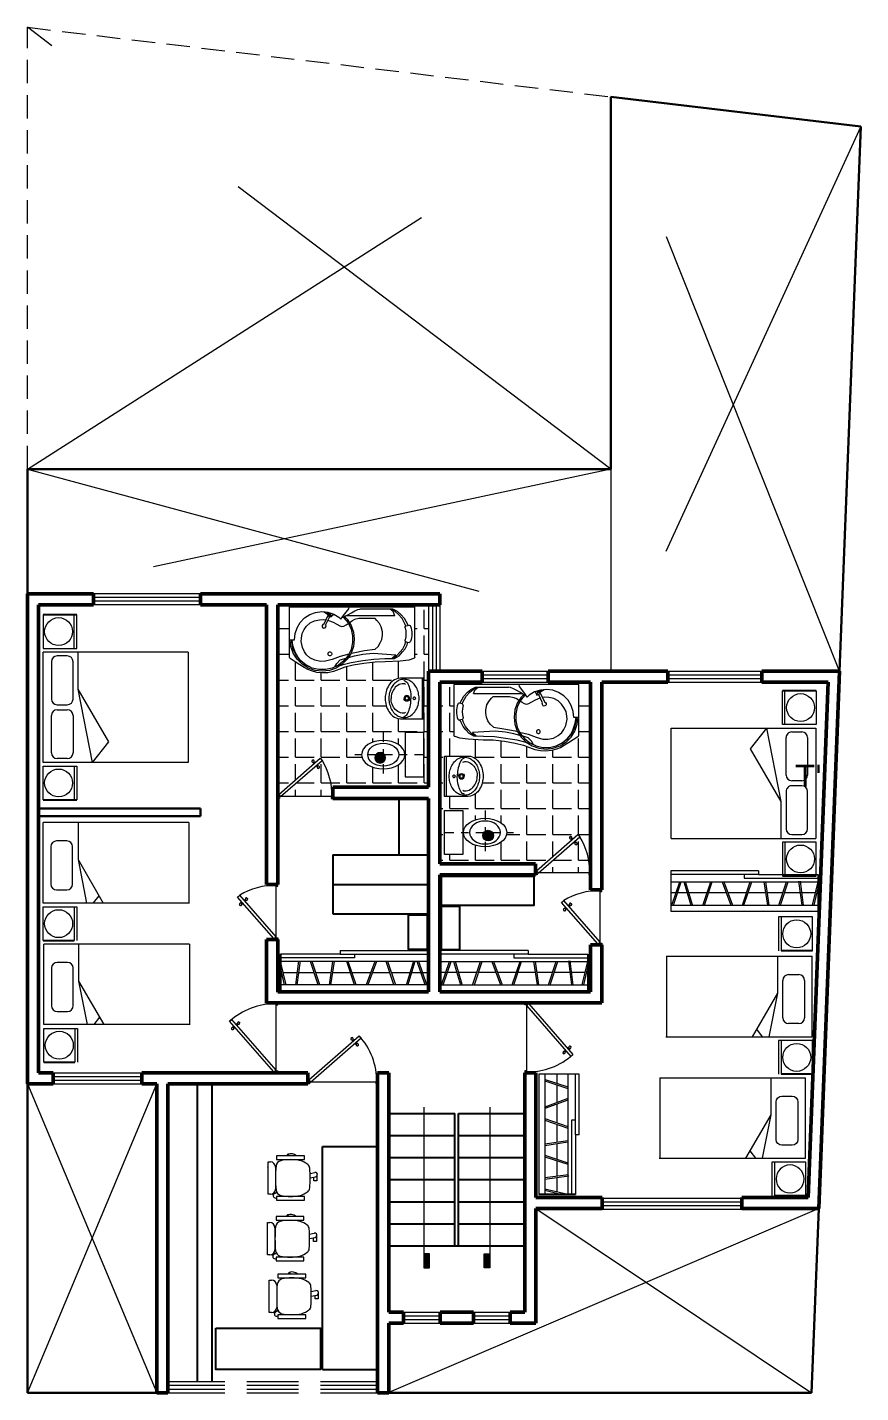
# Model space of a CAD drawing. Header units: millimetres. Extents: x 230.7 to 280.7, y 97.4 to 148.3.
# Drawn here: x 253.47 to 264.79, y 127.71 to 146.26 of the extents above; entities that cross this region are included whole.
import ezdxf

# ---------------------------------------------------------------- set-up
doc = ezdxf.new("R2010")
doc.units = ezdxf.units.MM
doc.header["$MEASUREMENT"] = 0
for name, pattern in [('ACAD_ISO10W100', [18, 12, -3, 0, -3]), ('DASHDOT', [25.4, 12.7, -6.35, 0, -6.35]), ('DASHED2', [9.525, 6.35, -3.175])]:
    doc.linetypes.add(name, pattern=pattern)
for name, color, linetype, lineweight in [('ACABADOS', 46, 'Continuous', 9), ('BOYAS Y COTAS', 4, 'Continuous', 20), ('CANCELERIA', 5, 'Continuous', 15), ('EJES', 2, 'ACAD_ISO10W100', 15), ('FOLLAJE Y MUEBLES', 3, 'Continuous', 9), ('MURESTES', 5, 'Continuous', 30), ('MUROS', 1, 'Continuous', 50), ('PROYECCIONES', 9, 'DASHED2', 15)]:
    doc.layers.add(name, color=color, linetype=linetype, lineweight=lineweight)
doc.styles.get("Standard").update_dxf_attribs({"font": 'verdana.ttf', "height": 0.15})
pattern_1 = [(360, (-2.72515, 44.49286), (2e-16, 0.34925), [0.254, -0.09525]), (90, (-2.72515, 44.49286), (-0.34925, 2e-16), [0.254, -0.09525])]

# ---------------------------------------------------------------- blocks, each defined once
blk = doc.blocks.new('A$C1B9E1E09')
for p, q in [((0, 1.97), (0.457, 1.97)), ((0.457, 1.97), (0.457, 1.513)), ((0.506, 1.967), (2.005, 1.967)), ((0.506, 1.75), (0.506, 1.967)), ((0.636, 1.855), (1.144, 1.855)), ((1.875, 1.855), (1.368, 1.855)), ((2.005, 1.75), (2.005, 1.967)), ((2.056, 1.97), (2.056, 1.513)), ((2.513, 1.97), (2.056, 1.97)), ((0.506, 0), (0.506, 1.75)), ((0.559, 1.64), (0.559, 1.778)), ((1.221, 1.778), (1.221, 1.64)), ((1.29, 1.778), (1.29, 1.64)), ((1.953, 1.64), (1.953, 1.778)), ((2.005, 0), (2.005, 1.75)), ((0.457, 1.548), (0, 1.548)), ((0.457, 1.513), (0, 1.513)), ((1.504, 1.497), (0.507, 1.301)), ((1.144, 1.562), (0.636, 1.562)), ((1.504, 1.497), (0.788, 1.081)), ((1.368, 1.562), (1.875, 1.562)), ((2, 1.497), (1.504, 1.497)), ((2.056, 1.548), (2.513, 1.548)), ((2.056, 1.513), (2.513, 1.513)), ((0.788, 1.081), (0.507, 1.301)), ((2.005, 0), (0.506, 0))]:
    blk.add_line(p, q)
for centre in [(0.228, 1.759), (2.284, 1.759)]:
    blk.add_circle(centre, 0.189)
for centre, start, end in [((0.636, 1.778), 90, 180), ((1.144, 1.778), 0, 90), ((1.368, 1.778), 90, 180), ((1.875, 1.778), 0, 90), ((0.636, 1.64), 180, 270), ((1.144, 1.64), 270, 0), ((1.368, 1.64), 180, 270), ((1.875, 1.64), 270, 0)]:
    blk.add_arc(centre, 0.0773, start, end)
blk = doc.blocks.new('A$C30326618')
at = {"linetype": 'Continuous', "lineweight": -3}
for p, q in [((0, 1.97), (0, 1.513)), ((2.513, 1.513), (2.513, 1.97))]:
    blk.add_line(p, q, dxfattribs=at)
blk.add_blockref('A$C1B9E1E09', (0, 0), dxfattribs=at)
blk = doc.blocks.new('A$C2B8F0464')
for p, q in [((-1.967, -1.651), (-1.967, -0.557)), ((-1.749, -0.557), (-1.967, -0.557)), ((0.01, -0.557), (-1.749, -0.557)), ((-1.495, -0.563), (-1.495, -1.061)), ((0.01, -0.557), (0.01, -1.651)), ((-1.864, -0.885), (-1.864, -1.395)), ((-1.647, -0.807), (-1.786, -0.807)), ((-1.57, -1.395), (-1.57, -0.885)), ((-1.495, -1.061), (-1.379, -1.651)), ((-1.495, -1.061), (-1.152, -1.651)), ((-1.786, -1.473), (-1.647, -1.473)), ((0.019, -1.651), (-1.967, -1.651)), ((-1.74, -1.651), (-1.958, -1.651)), ((-1.21, -1.551), (-1.288, -1.65)), ((-1.97, -2.161), (-1.97, -1.702)), ((-1.97, -1.702), (-1.511, -1.702)), ((-1.546, -1.702), (-1.546, -2.161)), ((-1.511, -1.702), (-1.511, -2.161))]:
    blk.add_line(p, q)
at = {"linetype": 'Continuous', "lineweight": -3}
blk.add_line((-1.97, -2.161), (-1.546, -2.161), dxfattribs=at)
blk.add_circle((-1.758, -1.931), 0.19)
for centre, start, end in [((-1.786, -0.885), 90, 180), ((-1.647, -0.885), 0, 90), ((-1.786, -1.395), 180, 270), ((-1.647, -1.395), 270, 0)]:
    blk.add_arc(centre, 0.0777, start, end)
blk = doc.blocks.new('A$C0EEF3366')
h = blk.add_hatch(color=256)
edge = h.paths.add_edge_path()
edge.add_ellipse((0.342, 0.342), major_axis=(-0.0509, 0.0509), ratio=1, start_angle=-225, end_angle=135, ccw=False)
for p, q in [((0.6, 0.936), (0, 0.936)), ((0, 0.936), (0, 0.684)), ((0.6, 0.684), (0.6, 0.936)), ((0, 0.684), (0.6, 0.684))]:
    blk.add_line(p, q)
at = {"linetype": 'DASHDOT', "ltscale": 0.01}
for p, q in [((0.3, 0.936), (0.3, 0)), ((0, 0.384), (0.612, 0.384))]:
    blk.add_line(p, q, dxfattribs=at)
at = {"extrusion": (0, 0, -1)}
for centre, major_axis, ratio, start_param, end_param in [((0.3, 0.384), (0, 0.294), 0.659408, 3.141593, 9.424778), ((0.342, 0.342), (-0.0509, 0.0509), 1, 3.926991, 10.210176)]:
    blk.add_ellipse(centre, major_axis=major_axis, ratio=ratio, start_param=start_param, end_param=end_param, dxfattribs=at)
blk.add_ellipse((0.3, 0.384), major_axis=(0, 0.21), ratio=0.742857)
blk = doc.blocks.new('pcombo')
for p, q in [((-0.001, 0), (-0.001, -0.07)), ((-0.236, -0.147), (-0.297, -0.206)), ((-0.164, -0.104), (-0.236, -0.147)), ((-0.085, -0.078), (-0.164, -0.104)), ((-0.085, -0.174), (-0.139, -0.202)), ((-0.001, -0.07), (-0.085, -0.078)), ((-0.022, -0.162), (-0.085, -0.174)), ((0.022, -0.16), (-0.022, -0.162)), ((0.089, -0.021), (-0.001, -0.011)), ((0.038, -0.033), (-0.001, -0.033)), ((0.076, -0.048), (-0.001, -0.038)), ((0.106, -0.176), (0.022, -0.16)), ((0.129, -0.053), (0.038, -0.033)), ((0.169, -0.08), (0.076, -0.048)), ((0.181, -0.053), (0.089, -0.021)), ((0.162, -0.204), (0.106, -0.176)), ((0.213, -0.094), (0.129, -0.053)), ((0.232, -0.113), (0.169, -0.08)), ((0.263, -0.105), (0.181, -0.053)), ((0.285, -0.152), (0.213, -0.094)), ((0.286, -0.157), (0.232, -0.113)), ((0.332, -0.174), (0.263, -0.105)), ((0.343, -0.224), (0.285, -0.152)), ((0.337, -0.223), (0.286, -0.157)), ((0.384, -0.256), (0.332, -0.174)), ((-0.372, -0.355), (-0.383, -0.438)), ((-0.343, -0.276), (-0.372, -0.355)), ((-0.297, -0.206), (-0.343, -0.276)), ((-0.26, -0.342), (-0.274, -0.407)), ((-0.229, -0.283), (-0.26, -0.342)), ((-0.185, -0.234), (-0.229, -0.283)), ((-0.139, -0.202), (-0.185, -0.234)), ((0.202, -0.232), (0.162, -0.204)), ((0.244, -0.279), (0.202, -0.232)), ((0.277, -0.346), (0.244, -0.279)), ((0.293, -0.421), (0.277, -0.346)), ((0.373, -0.286), (0.337, -0.223)), ((0.384, -0.308), (0.343, -0.224)), ((0.416, -0.348), (0.384, -0.256)), ((0.404, -0.399), (0.384, -0.308)), ((0.427, -0.445), (0.416, -0.348)), ((-0.383, -0.438), (-0.375, -0.522)), ((-0.38, -0.473), (-0.341, -0.53)), ((-0.365, -0.534), (-0.378, -0.489)), ((-0.375, -0.522), (-0.349, -0.601)), ((-0.37, -0.516), (-0.355, -0.539)), ((-0.365, -0.534), (-0.362, -0.537)), ((-0.362, -0.537), (-0.358, -0.539)), ((-0.349, -0.555), (-0.361, -0.561)), ((-0.337, -0.555), (-0.36, -0.566)), ((-0.358, -0.539), (-0.353, -0.538)), ((-0.353, -0.538), (-0.346, -0.535)), ((-0.349, -0.555), (-0.339, -0.55)), ((-0.329, -0.524), (-0.348, -0.533)), ((-0.348, -0.533), (-0.337, -0.555)), ((-0.346, -0.554), (-0.345, -0.556)), ((-0.345, -0.556), (-0.344, -0.558)), ((-0.324, -0.582), (-0.337, -0.555)), ((-0.329, -0.521), (-0.213, -0.467)), ((-0.329, -0.521), (-0.317, -0.546)), ((-0.317, -0.551), (-0.329, -0.524)), ((-0.328, -0.527), (-0.326, -0.526)), ((-0.321, -0.542), (-0.319, -0.541)), ((-0.319, -0.541), (-0.319, -0.541)), ((-0.317, -0.546), (-0.31, -0.543)), ((-0.308, -0.569), (-0.317, -0.551)), ((-0.201, -0.492), (-0.31, -0.543)), ((-0.274, -0.407), (-0.278, -0.465)), ((-0.278, -0.465), (-0.272, -0.494)), ((-0.266, -0.522), (-0.264, -0.531)), ((-0.264, -0.531), (-0.239, -0.594)), ((-0.213, -0.467), (-0.207, -0.452)), ((-0.207, -0.452), (-0.193, -0.443)), ((-0.192, -0.497), (-0.201, -0.492)), ((-0.193, -0.443), (-0.176, -0.443)), ((-0.177, -0.496), (-0.192, -0.497)), ((-0.163, -0.485), (-0.177, -0.496)), ((-0.176, -0.443), (-0.164, -0.453)), ((-0.164, -0.453), (-0.158, -0.469)), ((-0.158, -0.469), (-0.163, -0.485)), ((0.168, -0.536), (0.164, -0.545)), ((0.164, -0.545), (0.164, -0.555)), ((0.164, -0.555), (0.168, -0.564)), ((0.176, -0.528), (0.168, -0.536)), ((0.185, -0.524), (0.176, -0.528)), ((0.195, -0.524), (0.185, -0.524)), ((0.204, -0.528), (0.195, -0.524)), ((0.212, -0.536), (0.204, -0.528)), ((0.216, -0.545), (0.212, -0.536)), ((0.212, -0.564), (0.216, -0.555)), ((0.216, -0.555), (0.216, -0.545)), ((0.265, -0.582), (0.291, -0.491)), ((0.291, -0.491), (0.293, -0.421)), ((0.384, -0.582), (0.404, -0.491)), ((0.384, -0.634), (0.416, -0.542)), ((0.404, -0.491), (0.404, -0.399)), ((0.416, -0.542), (0.427, -0.445)), ((-0.329, -0.736), (-0.423, -0.805)), ((-0.361, -0.561), (-0.362, -0.561)), ((-0.351, -0.595), (-0.324, -0.582)), ((-0.349, -0.601), (-0.306, -0.673)), ((-0.344, -0.558), (-0.345, -0.559)), ((-0.28, -0.7), (-0.329, -0.736)), ((-0.329, -0.736), (-0.279, -0.785)), ((-0.326, -0.578), (-0.308, -0.569)), ((-0.313, -0.724), (-0.301, -0.738)), ((-0.309, -0.721), (-0.306, -0.724)), ((-0.306, -0.673), (-0.28, -0.7)), ((-0.306, -0.724), (-0.302, -0.738)), ((-0.301, -0.738), (-0.229, -0.796)), ((-0.239, -0.594), (-0.211, -0.645)), ((-0.211, -0.645), (-0.19, -0.685)), ((-0.187, -0.738), (-0.206, -0.769)), ((-0.19, -0.685), (-0.18, -0.71)), ((-0.18, -0.71), (-0.187, -0.738)), ((0.168, -0.564), (0.176, -0.572)), ((0.176, -0.572), (0.185, -0.576)), ((0.185, -0.576), (0.195, -0.576)), ((0.195, -0.576), (0.204, -0.572)), ((0.195, -0.805), (0.225, -0.687)), ((0.204, -0.572), (0.212, -0.564)), ((0.213, -0.796), (0.285, -0.738)), ((0.225, -0.687), (0.265, -0.582)), ((0.272, -0.69), (0.247, -0.77)), ((0.263, -0.785), (0.332, -0.716)), ((0.32, -0.644), (0.272, -0.69)), ((0.285, -0.738), (0.343, -0.666)), ((0.334, -0.732), (0.306, -0.84)), ((0.367, -0.617), (0.32, -0.644)), ((0.332, -0.716), (0.384, -0.634)), ((0.347, -0.693), (0.334, -0.732)), ((0.343, -0.666), (0.384, -0.582)), ((-0.423, -0.805), (-0.45, -0.81)), ((-0.393, -0.888), (-0.411, -0.927)), ((-0.369, -0.841), (-0.393, -0.888)), ((-0.341, -0.794), (-0.369, -0.841)), ((-0.325, -0.764), (-0.341, -0.794)), ((-0.327, -1.431), (-0.327, -0.768)), ((-0.311, -0.753), (-0.325, -0.764)), ((-0.288, -0.944), (-0.276, -0.882)), ((-0.279, -0.785), (-0.197, -0.837)), ((-0.276, -0.882), (-0.26, -0.853)), ((-0.234, -0.815), (-0.26, -0.853)), ((-0.233, -0.814), (-0.234, -0.815)), ((-0.229, -0.796), (-0.145, -0.837)), ((-0.206, -0.769), (-0.224, -0.799)), ((-0.197, -0.837), (-0.105, -0.869)), ((-0.145, -0.837), (-0.054, -0.857)), ((-0.105, -0.869), (-0.008, -0.88)), ((-0.054, -0.857), (0.038, -0.857)), ((-0.008, -0.88), (0.089, -0.869)), ((0.038, -0.857), (0.129, -0.837)), ((0.089, -0.869), (0.181, -0.837)), ((0.129, -0.837), (0.213, -0.796)), ((0.151, -1.021), (0.179, -0.867)), ((0.179, -0.867), (0.187, -0.833)), ((0.181, -0.837), (0.263, -0.785)), ((0.219, -0.882), (0.195, -0.997)), ((0.24, -0.8), (0.219, -0.882)), ((0.306, -0.84), (0.282, -0.997)), ((-0.411, -0.927), (-0.416, -0.955)), ((-0.416, -1.406), (-0.416, -0.955)), ((-0.288, -1.165), (-0.288, -0.944)), ((0.131, -1.158), (0.151, -1.021)), ((0.195, -0.997), (0.181, -1.136)), ((0.282, -0.997), (0.261, -1.147)), ((-0.265, -1.188), (-0.288, -1.165)), ((-0.22, -1.223), (-0.265, -1.188)), ((-0.175, -1.248), (-0.22, -1.223)), ((-0.108, -1.265), (-0.175, -1.248)), ((-0.063, -1.265), (-0.108, -1.265)), ((-0.007, -1.255), (-0.063, -1.265)), ((0.041, -1.234), (-0.007, -1.255)), ((0.09, -1.206), (0.041, -1.234)), ((0.131, -1.158), (0.09, -1.206)), ((0.181, -1.136), (0.202, -1.443)), ((0.254, -1.297), (0.252, -1.428)), ((0.261, -1.147), (0.254, -1.297)), ((-0.384, -1.408), (-0.416, -1.366)), ((-0.384, -1.435), (-0.416, -1.373)), ((-0.384, -1.467), (-0.416, -1.406)), ((-0.327, -1.431), (-0.384, -1.408)), ((-0.345, -1.48), (-0.384, -1.435)), ((-0.345, -1.513), (-0.384, -1.467)), ((-0.29, -1.529), (-0.345, -1.48)), ((0.216, -1.456), (0.163, -1.504)), ((0.202, -1.443), (0.253, -1.389)), ((0.253, -1.394), (0.216, -1.456)), ((0.252, -1.428), (0.216, -1.488)), ((-0.29, -1.562), (-0.345, -1.513)), ((-0.209, -1.574), (-0.29, -1.529)), ((-0.209, -1.607), (-0.29, -1.562)), ((-0.186, -1.58), (-0.209, -1.574)), ((-0.195, -1.611), (-0.209, -1.607)), ((-0.189, -1.587), (-0.198, -1.626)), ((0.066, -1.567), (0.023, -1.579)), ((0.026, -1.586), (0.035, -1.625)), ((0.066, -1.6), (0.032, -1.61)), ((0.122, -1.539), (0.066, -1.567)), ((0.122, -1.572), (0.066, -1.6)), ((0.163, -1.504), (0.122, -1.539)), ((0.163, -1.537), (0.122, -1.572)), ((0.216, -1.488), (0.163, -1.537))]:
    blk.add_line(p, q)
blk.add_lwpolyline([(0.233, -1.701), (0.243, -1.699), (0.249, -1.692), (0.253, -1.683), (0.275, -1.621), (0.289, -1.502), (0.299, -1.3), (0.303, -1.164), (0.32, -1.011), (0.345, -0.864), (0.373, -0.752), (0.404, -0.672), (0.431, -0.599), (0.446, -0.521), (0.45, -0.447), (0.443, -0.373), (0.422, -0.3), (0.403, -0.251), (0.374, -0.199), (0.337, -0.142), (0.297, -0.078), (0.255, -0.012), (0.249, -0.005), (0.238, -0.001), (0.219, 0), (-0.45, 0), (-0.45, -1.7), (0.233, -1.7)], close=True)
for centre, radius, start, end in [((-0.178, -1.626), 0.02, 180, 251.4756), ((-0.169, -1.591), 0.02, 75.2635, 166.6778), ((-0.083, -1.342), 0.32, 251.4756, 289.1241), ((-0.083, -1.263), 0.32, 255.2635, 285.311), ((0.007, -1.591), 0.02, 12.9203, 105.311), ((0.015, -1.625), 0.02, 289.1241, 0)]:
    blk.add_arc(centre, radius, start, end)
blk = doc.blocks.new('A$C5ADF3FAA')
at = {"xscale": -1, "rotation": 134.9999999999999}
blk.add_blockref('pcombo', (0.318, 0.173), dxfattribs=at)
blk = doc.blocks.new('A$C54FD1515')
at = {"rotation": 45}
blk.add_blockref('A$C5ADF3FAA', (0.347, -0.347), dxfattribs=at)
blk = doc.blocks.new('A$C13F54330')
for p, q in [((-0.45, 0.566), (-0.471, 0.553)), ((-0.429, 0.576), (-0.45, 0.566)), ((-0.405, 0.584), (-0.429, 0.576)), ((-0.369, 0.588), (-0.405, 0.584)), ((-0.386, 0.56), (-0.4, 0.553)), ((-0.372, 0.565), (-0.386, 0.56)), ((-0.356, 0.569), (-0.372, 0.565)), ((-0.051, 0.588), (-0.369, 0.588)), ((-0.338, 0.572), (-0.356, 0.569)), ((-0.322, 0.573), (-0.338, 0.572)), ((-0.323, 0.561), (-0.308, 0.554)), ((-0.306, 0.572), (-0.322, 0.573)), ((-0.291, 0.57), (-0.306, 0.572)), ((-0.274, 0.566), (-0.291, 0.57)), ((-0.256, 0.559), (-0.274, 0.566)), ((-0.241, 0.552), (-0.256, 0.559)), ((-0.074, 0.588), (-0.074, 0.038)), ((-0.051, 0.038), (-0.051, 0.588)), ((-0.569, 0.382), (-0.573, 0.36)), ((-0.563, 0.407), (-0.569, 0.382)), ((-0.557, 0.426), (-0.563, 0.407)), ((-0.548, 0.451), (-0.557, 0.426)), ((-0.538, 0.471), (-0.548, 0.451)), ((-0.527, 0.491), (-0.538, 0.471)), ((-0.514, 0.509), (-0.527, 0.491)), ((-0.521, 0.374), (-0.524, 0.359)), ((-0.517, 0.392), (-0.521, 0.374)), ((-0.511, 0.411), (-0.517, 0.392)), ((-0.503, 0.523), (-0.514, 0.509)), ((-0.506, 0.427), (-0.511, 0.411)), ((-0.499, 0.445), (-0.506, 0.427)), ((-0.487, 0.539), (-0.503, 0.523)), ((-0.49, 0.462), (-0.499, 0.445)), ((-0.489, 0.371), (-0.495, 0.345)), ((-0.482, 0.475), (-0.49, 0.462)), ((-0.483, 0.392), (-0.489, 0.371)), ((-0.471, 0.553), (-0.487, 0.539)), ((-0.474, 0.413), (-0.483, 0.392)), ((-0.473, 0.488), (-0.482, 0.475)), ((-0.464, 0.431), (-0.474, 0.413)), ((-0.463, 0.502), (-0.473, 0.488)), ((-0.452, 0.448), (-0.464, 0.431)), ((-0.45, 0.516), (-0.463, 0.502)), ((-0.439, 0.464), (-0.452, 0.448)), ((-0.438, 0.527), (-0.45, 0.516)), ((-0.422, 0.479), (-0.439, 0.464)), ((-0.425, 0.538), (-0.438, 0.527)), ((-0.414, 0.545), (-0.425, 0.538)), ((-0.406, 0.49), (-0.422, 0.479)), ((-0.4, 0.553), (-0.414, 0.545)), ((-0.387, 0.501), (-0.406, 0.49)), ((-0.368, 0.507), (-0.387, 0.501)), ((-0.346, 0.512), (-0.368, 0.507)), ((-0.328, 0.513), (-0.346, 0.512)), ((-0.314, 0.511), (-0.328, 0.513)), ((-0.301, 0.504), (-0.314, 0.511)), ((-0.308, 0.554), (-0.294, 0.545)), ((-0.294, 0.545), (-0.284, 0.536)), ((-0.284, 0.536), (-0.274, 0.523)), ((-0.274, 0.523), (-0.269, 0.513)), ((-0.269, 0.513), (-0.26, 0.493)), ((-0.26, 0.493), (-0.253, 0.472)), ((-0.253, 0.472), (-0.246, 0.45)), ((-0.246, 0.45), (-0.239, 0.427)), ((-0.226, 0.543), (-0.241, 0.552)), ((-0.239, 0.427), (-0.234, 0.401)), ((-0.234, 0.401), (-0.23, 0.377)), ((-0.23, 0.377), (-0.228, 0.356)), ((-0.211, 0.532), (-0.226, 0.543)), ((-0.198, 0.52), (-0.211, 0.532)), ((-0.185, 0.507), (-0.198, 0.52)), ((-0.174, 0.494), (-0.185, 0.507)), ((-0.164, 0.479), (-0.174, 0.494)), ((-0.152, 0.46), (-0.164, 0.479)), ((-0.144, 0.442), (-0.152, 0.46)), ((-0.137, 0.425), (-0.144, 0.442)), ((-0.13, 0.406), (-0.137, 0.425)), ((-0.125, 0.387), (-0.13, 0.406)), ((-0.122, 0.37), (-0.125, 0.387)), ((-0.575, 0.339), (-0.576, 0.313)), ((-0.576, 0.313), (-0.575, 0.287)), ((-0.573, 0.36), (-0.575, 0.339)), ((-0.575, 0.287), (-0.573, 0.267)), ((-0.573, 0.267), (-0.569, 0.245)), ((-0.569, 0.245), (-0.563, 0.219)), ((-0.563, 0.219), (-0.557, 0.2)), ((-0.557, 0.2), (-0.548, 0.175)), ((-0.526, 0.338), (-0.527, 0.313)), ((-0.527, 0.313), (-0.526, 0.288)), ((-0.524, 0.359), (-0.526, 0.338)), ((-0.526, 0.288), (-0.524, 0.268)), ((-0.524, 0.268), (-0.521, 0.252)), ((-0.521, 0.252), (-0.517, 0.234)), ((-0.517, 0.234), (-0.511, 0.215)), ((-0.511, 0.215), (-0.506, 0.199)), ((-0.506, 0.199), (-0.499, 0.182)), ((-0.496, 0.326), (-0.497, 0.313)), ((-0.496, 0.3), (-0.497, 0.313)), ((-0.495, 0.345), (-0.496, 0.326)), ((-0.495, 0.281), (-0.496, 0.3)), ((-0.489, 0.255), (-0.495, 0.281)), ((-0.483, 0.234), (-0.489, 0.255)), ((-0.474, 0.213), (-0.483, 0.234)), ((-0.464, 0.195), (-0.474, 0.213)), ((-0.452, 0.178), (-0.464, 0.195)), ((-0.317, 0.327), (-0.32, 0.313)), ((-0.317, 0.299), (-0.32, 0.313)), ((-0.309, 0.34), (-0.317, 0.327)), ((-0.309, 0.287), (-0.317, 0.299)), ((-0.297, 0.348), (-0.309, 0.34)), ((-0.297, 0.278), (-0.309, 0.287)), ((-0.304, 0.322), (-0.306, 0.313)), ((-0.304, 0.304), (-0.306, 0.313)), ((-0.299, 0.329), (-0.304, 0.322)), ((-0.299, 0.297), (-0.304, 0.304)), ((-0.291, 0.334), (-0.299, 0.329)), ((-0.291, 0.292), (-0.299, 0.297)), ((-0.283, 0.351), (-0.297, 0.348)), ((-0.283, 0.276), (-0.297, 0.278)), ((-0.283, 0.336), (-0.291, 0.334)), ((-0.283, 0.29), (-0.291, 0.292)), ((-0.268, 0.348), (-0.283, 0.351)), ((-0.274, 0.334), (-0.283, 0.336)), ((-0.274, 0.292), (-0.283, 0.29)), ((-0.268, 0.278), (-0.283, 0.276)), ((-0.266, 0.329), (-0.274, 0.334)), ((-0.266, 0.297), (-0.274, 0.292)), ((-0.256, 0.34), (-0.268, 0.348)), ((-0.256, 0.287), (-0.268, 0.278)), ((-0.261, 0.322), (-0.266, 0.329)), ((-0.261, 0.304), (-0.266, 0.297)), ((-0.26, 0.313), (-0.261, 0.322)), ((-0.26, 0.313), (-0.261, 0.304)), ((-0.248, 0.327), (-0.256, 0.34)), ((-0.248, 0.299), (-0.256, 0.287)), ((-0.245, 0.313), (-0.248, 0.327)), ((-0.245, 0.313), (-0.248, 0.299)), ((-0.246, 0.176), (-0.239, 0.199)), ((-0.239, 0.199), (-0.234, 0.225)), ((-0.234, 0.225), (-0.23, 0.249)), ((-0.23, 0.249), (-0.228, 0.27)), ((-0.228, 0.356), (-0.226, 0.332)), ((-0.228, 0.27), (-0.226, 0.294)), ((-0.226, 0.332), (-0.226, 0.313)), ((-0.226, 0.294), (-0.226, 0.313)), ((-0.198, 0.32), (-0.199, 0.313)), ((-0.198, 0.306), (-0.199, 0.313)), ((-0.194, 0.325), (-0.198, 0.32)), ((-0.194, 0.301), (-0.198, 0.306)), ((-0.188, 0.329), (-0.194, 0.325)), ((-0.188, 0.297), (-0.194, 0.301)), ((-0.182, 0.331), (-0.188, 0.329)), ((-0.182, 0.296), (-0.188, 0.297)), ((-0.175, 0.329), (-0.182, 0.331)), ((-0.175, 0.297), (-0.182, 0.296)), ((-0.169, 0.325), (-0.175, 0.329)), ((-0.169, 0.301), (-0.175, 0.297)), ((-0.166, 0.32), (-0.169, 0.325)), ((-0.166, 0.306), (-0.169, 0.301)), ((-0.164, 0.313), (-0.166, 0.32)), ((-0.164, 0.313), (-0.166, 0.306)), ((-0.144, 0.184), (-0.137, 0.201)), ((-0.137, 0.201), (-0.13, 0.22)), ((-0.13, 0.22), (-0.125, 0.239)), ((-0.125, 0.239), (-0.122, 0.256)), ((-0.119, 0.352), (-0.122, 0.37)), ((-0.122, 0.256), (-0.119, 0.274)), ((-0.117, 0.334), (-0.119, 0.352)), ((-0.119, 0.274), (-0.117, 0.292)), ((-0.117, 0.313), (-0.117, 0.334)), ((-0.117, 0.292), (-0.117, 0.313)), ((-0.548, 0.175), (-0.538, 0.155)), ((-0.538, 0.155), (-0.527, 0.135)), ((-0.527, 0.135), (-0.514, 0.117)), ((-0.514, 0.117), (-0.503, 0.103)), ((-0.503, 0.103), (-0.487, 0.087)), ((-0.499, 0.182), (-0.49, 0.164)), ((-0.49, 0.164), (-0.482, 0.151)), ((-0.487, 0.087), (-0.471, 0.073)), ((-0.482, 0.151), (-0.473, 0.138)), ((-0.473, 0.138), (-0.463, 0.124)), ((-0.471, 0.073), (-0.45, 0.06)), ((-0.463, 0.124), (-0.45, 0.11)), ((-0.439, 0.162), (-0.452, 0.178)), ((-0.45, 0.11), (-0.438, 0.099)), ((-0.45, 0.06), (-0.429, 0.05)), ((-0.422, 0.147), (-0.439, 0.162)), ((-0.438, 0.099), (-0.425, 0.088)), ((-0.429, 0.05), (-0.405, 0.042)), ((-0.425, 0.088), (-0.414, 0.081)), ((-0.406, 0.136), (-0.422, 0.147)), ((-0.414, 0.081), (-0.4, 0.073)), ((-0.387, 0.125), (-0.406, 0.136)), ((-0.405, 0.042), (-0.369, 0.038)), ((-0.4, 0.073), (-0.386, 0.066)), ((-0.368, 0.119), (-0.387, 0.125)), ((-0.386, 0.066), (-0.372, 0.061)), ((-0.372, 0.061), (-0.356, 0.057)), ((-0.369, 0.038), (-0.051, 0.038)), ((-0.346, 0.114), (-0.368, 0.119)), ((-0.356, 0.057), (-0.338, 0.054)), ((-0.328, 0.113), (-0.346, 0.114)), ((-0.338, 0.054), (-0.322, 0.053)), ((-0.314, 0.115), (-0.328, 0.113)), ((-0.324, 0.038), (-0.051, 0.038)), ((-0.323, 0.066), (-0.308, 0.072)), ((-0.322, 0.053), (-0.306, 0.054)), ((-0.301, 0.123), (-0.314, 0.115)), ((-0.308, 0.072), (-0.294, 0.081)), ((-0.306, 0.054), (-0.291, 0.056)), ((-0.294, 0.081), (-0.284, 0.091)), ((-0.291, 0.056), (-0.274, 0.06)), ((-0.284, 0.091), (-0.274, 0.103)), ((-0.274, 0.103), (-0.269, 0.113)), ((-0.274, 0.06), (-0.256, 0.067)), ((-0.269, 0.113), (-0.26, 0.134)), ((-0.26, 0.134), (-0.253, 0.154)), ((-0.256, 0.067), (-0.241, 0.074)), ((-0.253, 0.154), (-0.246, 0.176)), ((-0.241, 0.074), (-0.226, 0.083)), ((-0.226, 0.083), (-0.211, 0.094)), ((-0.211, 0.094), (-0.198, 0.106)), ((-0.198, 0.106), (-0.185, 0.12)), ((-0.185, 0.12), (-0.174, 0.132)), ((-0.174, 0.132), (-0.164, 0.147)), ((-0.164, 0.147), (-0.152, 0.166)), ((-0.152, 0.166), (-0.144, 0.184))]:
    blk.add_line(p, q)
blk = doc.blocks.new('A$C04F149E1')
blk.add_blockref('A$C13F54330', (0.576, -0.038))
blk = doc.blocks.new('A$C5E9A02C5')
at = {"ltscale": 0.02}
for p, q in [((0.998, 0.661), (0.187, 0.661)), ((1.194, 0.611), (0.187, 0.611)), ((2.188, 0.561), (0.187, 0.561)), ((0.264, 0.247), (0.188, 0.561)), ((0.433, 0.572), (0.391, 0.247)), ((0.453, 0.569), (0.411, 0.247)), ((0.7, 0.247), (0.596, 0.561)), ((0.721, 0.247), (0.617, 0.561)), ((0.852, 0.247), (0.9, 0.561)), ((0.872, 0.247), (0.92, 0.561)), ((0.998, 0.711), (0.998, 0.661)), ((0.998, 0.711), (2.188, 0.711)), ((0.998, 0.661), (2.188, 0.661)), ((1.195, 0.247), (1.088, 0.561)), ((1.216, 0.247), (1.109, 0.561)), ((1.194, 0.661), (1.194, 0.611)), ((1.47, 0.561), (1.352, 0.247)), ((1.491, 0.561), (1.374, 0.247)), ((1.729, 0.247), (1.625, 0.561)), ((1.748, 0.253), (1.646, 0.561)), ((1.992, 0.567), (1.899, 0.253)), ((2.012, 0.561), (1.918, 0.247)), ((2.153, 0.247), (2.046, 0.561)), ((2.174, 0.247), (2.067, 0.561)), ((2.188, 0.711), (2.188, 0.163)), ((0.243, 0.247), (0.187, 0.481)), ((0.187, 0.412), (0.203, 0.412)), ((0.224, 0.412), (0.413, 0.412)), ((0.433, 0.412), (0.645, 0.412)), ((0.666, 0.412), (0.877, 0.412)), ((0.897, 0.412), (1.139, 0.412)), ((1.16, 0.412), (1.414, 0.412)), ((1.435, 0.412), (1.674, 0.412)), ((1.695, 0.412), (1.946, 0.412)), ((1.967, 0.412), (2.188, 0.412)), ((2.188, 0.247), (0.187, 0.247)), ((2.188, 0.163), (0.187, 0.163))]:
    blk.add_line(p, q, dxfattribs=at)
at = {"linetype": 'Continuous', "lineweight": -3}
blk.add_line((0.187, 0.661), (0.187, 0.163), dxfattribs=at)
blk = doc.blocks.new('A$C30437122')
at = {"ltscale": 0.02}
for p, q in [((-1.646, 0.048), (-1.646, -1.585)), ((-1.098, 0.048), (-1.646, 0.048)), ((-1.562, 0.048), (-1.562, -1.585)), ((-1.397, -0.076), (-1.397, 0.048)), ((-1.248, 0.048), (-1.248, -1.585)), ((-1.148, -0.773), (-1.148, 0.048)), ((-1.098, -0.773), (-1.098, 0.048)), ((-1.562, -0.042), (-1.248, -0.147)), ((-1.556, -0.023), (-1.248, -0.125)), ((-1.397, -0.336), (-1.397, -0.097)), ((-1.248, -0.28), (-1.562, -0.398)), ((-1.248, -0.302), (-1.562, -0.419)), ((-1.397, -0.611), (-1.397, -0.358)), ((-1.562, -0.555), (-1.248, -0.662)), ((-1.562, -0.576), (-1.248, -0.683)), ((-1.397, -0.874), (-1.397, -0.633)), ((-1.148, -0.578), (-1.198, -0.578)), ((-1.198, -0.578), (-1.198, -1.585)), ((-1.562, -0.899), (-1.248, -0.852)), ((-1.562, -0.919), (-1.248, -0.872)), ((-1.397, -1.105), (-1.397, -0.894)), ((-1.098, -0.773), (-1.148, -0.773)), ((-1.148, -0.773), (-1.148, -1.585)), ((-1.562, -1.05), (-1.248, -1.154)), ((-1.562, -1.072), (-1.248, -1.175)), ((-1.397, -1.339), (-1.397, -1.126)), ((-1.24, -1.318), (-1.562, -1.36)), ((-1.238, -1.338), (-1.562, -1.38)), ((-1.397, -1.547), (-1.397, -1.359)), ((-1.562, -1.508), (-1.248, -1.583)), ((-1.562, -1.528), (-1.328, -1.585)), ((-1.397, -1.585), (-1.397, -1.568))]:
    blk.add_line(p, q, dxfattribs=at)
at = {"linetype": 'Continuous', "lineweight": -3}
blk.add_line((-1.148, -1.585), (-1.646, -1.585), dxfattribs=at)
blk = doc.blocks.new('A$C535732B0')
for p, q in [((2.402, 1.167), (2.402, 0.708)), ((2.861, 1.167), (2.402, 1.167)), ((2.437, 1.167), (2.437, 0.708)), ((2.861, 0.708), (2.861, 1.167)), ((0.881, 0.634), (2.64, 0.634)), ((0.881, 0.634), (0.881, -0.459)), ((2.386, 0.629), (2.386, 0.13)), ((2.64, 0.634), (2.858, 0.634)), ((2.858, -0.459), (2.858, 0.634)), ((2.538, 0.384), (2.677, 0.384)), ((2.46, -0.204), (2.46, 0.306)), ((2.755, 0.306), (2.755, -0.204)), ((2.386, 0.13), (2.043, -0.459)), ((2.386, 0.13), (2.269, -0.459)), ((2.101, -0.359), (2.179, -0.459)), ((2.677, -0.281), (2.538, -0.281)), ((0.872, -0.459), (2.858, -0.459)), ((2.861, -0.51), (2.402, -0.51)), ((2.402, -0.51), (2.402, -0.969)), ((2.437, -0.51), (2.437, -0.969)), ((2.63, -0.459), (2.848, -0.459)), ((2.861, -0.969), (2.861, -0.51))]:
    blk.add_line(p, q)
at = {"linetype": 'Continuous', "lineweight": -3}
for p, q in [((2.861, 0.708), (2.437, 0.708)), ((2.861, -0.969), (2.437, -0.969))]:
    blk.add_line(p, q, dxfattribs=at)
for centre in [(2.649, 0.938), (2.649, -0.74)]:
    blk.add_circle(centre, 0.19)
for centre, start, end in [((2.538, 0.306), 90, 180), ((2.677, 0.306), 0, 90), ((2.538, -0.204), 180, 270), ((2.677, -0.204), 270, 0)]:
    blk.add_arc(centre, 0.0777, start, end)
blk = doc.blocks.new('A$C2E575DBE')
for p, q in [((0.266, 0.577), (0.253, 0.641)), ((0.301, 0.671), (0.366, 0.671)), ((0.328, 0.578), (0.313, 0.653)), ((0.366, 0.629), (0.317, 0.629)), ((0.366, 0.671), (0.366, 0.629)), ((0.11, 0.008), (0.11, 0.038)), ((0.55, 0.008), (0.11, 0.008)), ((0.18, 0.108), (0.48, 0.108)), ((0.521, 0.095), (0.533, 0.113)), ((0.556, 0.071), (0.521, 0.095)), ((0.525, 0.126), (0.545, 0.092)), ((0.55, 0.038), (0.55, 0.008)), ((0.56, 0.079), (0.555, 0.071)), ((0.566, 0.178), (0.58, 0.154)), ((0.598, 0.122), (0.598, 0.122))]:
    blk.add_line(p, q)
for points in [[(0.03, 0.122), (0.08, 0.122), (0.08, 0.502), (0.03, 0.502)], [(0.58, 0.122), (0.63, 0.122), (0.63, 0.502), (0.58, 0.502)]]:
    blk.add_lwpolyline(points, close=True)
for centre, radius, start, end in [((0.201, 0.504), 0.07, 93.9645, 143.3716), ((0.33, -1.355), 1.933, 86.0355, 93.9645), ((0.283, 0.647), 0.0304, 11.7283, 191.7283), ((0.459, 0.504), 0.07, 36.6284, 86.0355), ((0.12, 0.314), 0.121, 138.8145, 197.6152), ((0.731, 0.312), 0.651, 168.1366, 191.8634), ((0.418, 0.342), 0.341, 143.3716, 162.2683), ((0.241, 0.342), 0.341, 17.7317, 36.6284), ((-0.071, 0.312), 0.651, 348.1366, 11.8634), ((0.022, 0.274), 0.017, 63.5488, 166.9961), ((0.019, 0.283), 0.0151, 203.2931, 312.675), ((0.179, 0.203), 0.0885, 196.0445, 261.7163), ((0.18, 0.038), 0.07, 90, 180), ((0.33, 2.041), 1.933, 265.1385, 274.8615), ((0.183, 0.008), 0.0082, 180, 0), ((0.48, 0.038), 0.07, 0, 90), ((0.481, 0.203), 0.0885, 278.2837, 343.9555), ((0.571, 0.107), 0.0304, 209.5032, 29.5032)]:
    blk.add_arc(centre, radius, start, end)
blk = doc.blocks.new('A$C2C597488')
at = {"lineweight": -2, "ltscale": 0.1}
for p, q in [((0.014, 0.053), (0.701, 0.653)), ((0.037, 0.023), (0.726, 0.624)), ((0.586, 0.613), (0.603, 0.628)), ((0.595, 0.627), (0.588, 0.621)), ((0.611, 0.572), (0.607, 0.576)), ((0.608, 0.576), (0.637, 0.603)), ((0.608, 0.576), (0.611, 0.572)), ((0.637, 0.603), (0.641, 0.599)), ((0.641, 0.599), (0.637, 0.603)), ((0.64, 0.54), (0.67, 0.567)), ((0.666, 0.57), (0.67, 0.567)), ((0.7, 0.652), (0.726, 0.624)), ((0.637, 0.544), (0.64, 0.54)), ((0.675, 0.514), (0.691, 0.53)), ((0.69, 0.522), (0.682, 0.515)), ((0.01, 0.05), (0, 0.05)), ((0.01, 0.05), (0.01, 0.012)), ((0.94, 0.025), (0.01, 0.025)), ((0.01, 0.012), (0.025, 0.012)), ((0.014, 0.053), (0.037, 0.023)), ((0.025, 0.012), (0.025, 0)), ((0.94, 0.012), (0.925, 0.012)), ((0.925, 0.012), (0.925, 0)), ((0.94, 0.05), (0.95, 0.05)), ((0.94, 0.05), (0.94, 0.012)), ((0.025, 0), (0, 0)), ((0.925, 0), (0.95, 0))]:
    blk.add_line(p, q, dxfattribs=at)
at = {"lineweight": -2}
for p, q in [((0.591, 0.617), (0.588, 0.621)), ((0.598, 0.624), (0.595, 0.627)), ((0.619, 0.586), (0.609, 0.597)), ((0.626, 0.593), (0.616, 0.603)), ((0.659, 0.557), (0.668, 0.546)), ((0.651, 0.55), (0.661, 0.539)), ((0.679, 0.519), (0.682, 0.515)), ((0.687, 0.525), (0.69, 0.522))]:
    blk.add_line(p, q, dxfattribs=at)
at = {"lineweight": -2, "ltscale": 0.1}
for centre, radius, start, end in [((0.602, 0.612), 0.0165, 175.2364, 88.7166), ((0.01, 0.031), 0.929, 359.6363, 42.0336), ((0.675, 0.531), 0.0165, 355.1974, 268.6776)]:
    blk.add_arc(centre, radius, start, end, dxfattribs=at)
blk = doc.blocks.new('A$C586B12E0')
at = {"lineweight": -2, "ltscale": 0.1}
for p, q in [((0.014, 0.053), (0.577, 0.545)), ((0.037, 0.023), (0.603, 0.516)), ((0.463, 0.506), (0.48, 0.521)), ((0.472, 0.52), (0.464, 0.513)), ((0.484, 0.468), (0.514, 0.495)), ((0.488, 0.465), (0.484, 0.469)), ((0.484, 0.468), (0.488, 0.465)), ((0.514, 0.495), (0.518, 0.491)), ((0.517, 0.492), (0.514, 0.495)), ((0.514, 0.436), (0.517, 0.432)), ((0.517, 0.432), (0.547, 0.459)), ((0.543, 0.463), (0.547, 0.459)), ((0.551, 0.407), (0.568, 0.422)), ((0.567, 0.414), (0.559, 0.408)), ((0.577, 0.545), (0.603, 0.516)), ((0.01, 0.05), (0, 0.05)), ((0.025, 0), (0, 0)), ((0.01, 0.05), (0.01, 0.012)), ((0.74, 0.025), (0.01, 0.025)), ((0.01, 0.012), (0.025, 0.012)), ((0.014, 0.053), (0.037, 0.023)), ((0.025, 0.012), (0.025, 0)), ((0.74, 0.012), (0.725, 0.012)), ((0.725, 0.012), (0.725, 0)), ((0.725, 0), (0.75, 0)), ((0.74, 0.05), (0.75, 0.05)), ((0.74, 0.05), (0.74, 0.012))]:
    blk.add_line(p, q, dxfattribs=at)
at = {"lineweight": -2}
for p, q in [((0.467, 0.51), (0.464, 0.513)), ((0.475, 0.516), (0.472, 0.52)), ((0.496, 0.479), (0.486, 0.489)), ((0.503, 0.485), (0.493, 0.496)), ((0.528, 0.442), (0.538, 0.432)), ((0.535, 0.449), (0.545, 0.438)), ((0.556, 0.411), (0.559, 0.408)), ((0.564, 0.418), (0.567, 0.414))]:
    blk.add_line(p, q, dxfattribs=at)
at = {"lineweight": -2, "ltscale": 0.1}
for centre, radius, start, end in [((0.479, 0.504), 0.0165, 175.2364, 88.7166), ((0.552, 0.423), 0.0165, 355.1974, 268.6776), ((-0.19, 0.031), 0.929, 359.6363, 31.5035)]:
    blk.add_arc(centre, radius, start, end, dxfattribs=at)

msp = doc.modelspace()

# ---------------------------------------------------------------- hatches: boundary and pattern name
at = {"layer": 'ACABADOS'}
h = msp.add_hatch(dxfattribs=at)
h.set_pattern_fill('ANGLE', color=256, scale=0.05, angle=360, style=0)
h.set_pattern_definition(pattern_1)
h.paths.add_polyline_path([(258.925, 137.515), (258.925, 138.415), (256.875, 138.415), (256.875, 135.837), (256.886, 135.837), (257.361, 136.253), (257.359, 136.255), (257.37, 136.265), (257.361, 136.276, -0.730464), (257.34, 136.299), (257.339, 136.3), (257.346, 136.307), (257.347, 136.306, -0.731594), (257.368, 136.283), (257.378, 136.272), (257.389, 136.282), (257.391, 136.279), (257.452, 136.332), (257.477, 136.303, -0.133098), (257.614, 135.837), (257.625, 135.837), (257.625, 135.937), (258.925, 135.937)])
h.paths.add_polyline_path([(258.335, 137.144), (258.336, 137.17), (258.338, 137.191), (258.341, 137.213), (258.347, 137.238), (258.353, 137.258), (258.362, 137.282), (258.372, 137.302), (258.383, 137.322), (258.396, 137.34), (258.408, 137.354), (258.424, 137.37), (258.44, 137.384), (258.46, 137.397), (258.482, 137.408), (258.506, 137.415), (258.541, 137.419), (258.86, 137.419), (258.86, 136.869), (258.541, 136.869), (258.506, 136.873), (258.482, 136.881), (258.46, 136.891), (258.44, 136.905), (258.424, 136.918), (258.408, 136.934), (258.396, 136.948), (258.383, 136.967), (258.372, 136.987), (258.362, 137.006), (258.353, 137.031), (258.347, 137.051), (258.341, 137.076), (258.338, 137.098), (258.336, 137.118)], flags=16)
h.paths.add_polyline_path([(258.045, 137.619), (257.898, 137.594), (257.787, 137.567), (257.706, 137.535), (257.633, 137.508), (257.555, 137.493), (257.481, 137.489), (257.407, 137.496), (257.334, 137.517), (257.285, 137.537), (257.233, 137.565), (257.176, 137.602), (257.112, 137.643), (257.039, 137.688), (257.036, 137.701), (257.034, 137.72), (257.034, 138.389), (258.734, 138.389), (258.734, 137.706), (258.735, 137.706), (258.732, 137.692), (258.717, 137.686), (258.655, 137.664), (258.536, 137.65), (258.334, 137.64), (258.198, 137.636)], flags=16)
edge = h.paths.add_edge_path(flags=16)
edge.add_ellipse((258.308, 136.38), major_axis=(-0.294, 0), ratio=0.659408, start_angle=0, end_angle=360)
h.paths.add_polyline_path([(258.608, 136.68), (258.86, 136.68), (258.86, 136.08), (258.608, 136.08)], flags=16)
h.paths.add_polyline_path([(257.164, 137.126), (257.846, 137.126), (257.846, 136.866), (257.164, 136.866)], flags=24)
h = msp.add_hatch(dxfattribs=at)
h.set_pattern_fill('ANGLE', color=256, scale=0.05, angle=360, style=0)
h.set_pattern_definition(pattern_1)
h.paths.add_polyline_path([(261.125, 137.365), (260.55, 137.365), (259.65, 137.365), (259.075, 137.365), (259.075, 134.899), (260.375, 134.899), (260.375, 134.821), (260.389, 134.802), (260.861, 135.215), (260.859, 135.217), (260.87, 135.227), (260.861, 135.238, -0.730464), (260.84, 135.261), (260.839, 135.262), (260.846, 135.269), (260.847, 135.268, -0.731594), (260.868, 135.245), (260.878, 135.234), (260.889, 135.244), (260.891, 135.241), (260.952, 135.294), (260.977, 135.265, -0.133098), (261.114, 134.799), (261.125, 134.799)])
h.paths.add_polyline_path([(260.366, 136.451), (260.293, 136.478), (260.213, 136.51), (260.101, 136.538), (259.954, 136.562), (259.801, 136.579), (259.665, 136.583), (259.463, 136.593), (259.344, 136.607), (259.265, 136.635), (259.265, 136.645), (259.264, 136.649), (259.265, 136.649), (259.265, 137.332), (260.965, 137.332), (260.965, 136.635), (260.887, 136.586), (260.823, 136.545), (260.766, 136.508), (260.693, 136.468), (260.592, 136.439), (260.518, 136.432), (260.444, 136.437)], flags=16)
h.paths.add_polyline_path([(259.647, 135.971), (259.617, 135.909), (259.576, 135.859), (259.515, 135.819), (259.458, 135.812), (259.139, 135.812), (259.139, 136.362), (259.48, 136.362), (259.539, 136.344), (259.591, 136.301), (259.628, 136.247), (259.654, 136.18), (259.665, 136.11), (259.663, 136.04)], flags=16)
edge = h.paths.add_edge_path(flags=16)
edge.add_ellipse((259.691, 135.323), major_axis=(0.294, 0), ratio=0.659408, start_angle=0, end_angle=360)
h.paths.add_polyline_path([(259.391, 135.623), (259.391, 135.023), (259.139, 135.023), (259.139, 135.623)], flags=16)
h.paths.add_polyline_path([(260.195, 135.765), (260.869, 135.765), (260.869, 135.486), (260.195, 135.486)], flags=24)
h = msp.add_hatch(dxfattribs=at)
h.set_pattern_fill('ANGLE', color=256, scale=0.05, angle=360, style=0)
h.set_pattern_definition(pattern_1)
h.paths.add_polyline_path([(257.614, 135.812), (257.614, 135.824, 0.136715), (257.477, 136.303), (257.417, 136.251), (257.452, 136.211), (257.423, 136.185), (257.387, 136.224), (256.915, 135.812)])
h = msp.add_hatch(dxfattribs=at)
h.set_pattern_fill('ANGLE', color=256, scale=0.05, angle=360, style=0)
h.set_pattern_definition(pattern_1)
h.paths.add_polyline_path([(261.114, 134.774), (261.114, 134.786, 0.136715), (260.977, 135.265), (260.917, 135.213), (260.921, 135.208), (260.91, 135.198), (260.92, 135.187, -0.731594), (260.941, 135.164), (260.941, 135.163), (260.934, 135.157), (260.933, 135.157, -0.730464), (260.912, 135.181), (260.903, 135.191), (260.891, 135.181), (260.887, 135.186), (260.415, 134.774)])
h.paths.add_polyline_path([(260.389, 134.802), (260.429, 134.749), (260.385, 134.749), (260.385, 134.807), (260.389, 134.802), (260.861, 135.215), (260.859, 135.217), (260.87, 135.227), (260.861, 135.238, -0.730464), (260.84, 135.261), (260.839, 135.262), (260.846, 135.269), (260.847, 135.268, -0.731594), (260.868, 135.245), (260.878, 135.234), (260.889, 135.244), (260.891, 135.241)], flags=17)
at = {"layer": 'EJES'}
for points in [[(258.859, 129.411), (258.935, 129.411), (258.935, 129.603), (258.859, 129.603)], [(259.755, 129.411), (259.755, 129.603), (259.679, 129.603), (259.679, 129.411)]]:
    msp.add_hatch(color=256, dxfattribs=at).paths.add_polyline_path(points)

# ---------------------------------------------------------------- linework, layer by layer
at = {"layer": 'CANCELERIA'}
for p, q in [((255.825, 138.565), (254.375, 138.565)), ((255.825, 138.515), (254.375, 138.515)), ((255.825, 138.465), (254.375, 138.465)), ((255.825, 138.415), (254.375, 138.415)), ((258.925, 138.415), (258.925, 137.515)), ((258.975, 138.415), (258.975, 137.515)), ((259.025, 138.415), (259.025, 137.515)), ((259.075, 138.415), (259.075, 137.515)), ((259.65, 137.515), (260.55, 137.515)), ((259.65, 137.465), (260.55, 137.465)), ((259.65, 137.415), (260.55, 137.415)), ((262.175, 137.515), (263.45, 137.515)), ((262.175, 137.465), (263.45, 137.465)), ((262.175, 137.415), (263.45, 137.415)), ((259.65, 137.365), (260.55, 137.365)), ((262.175, 137.365), (263.45, 137.365)), ((253.825, 132.059), (255.032, 132.059)), ((253.825, 132.009), (255.032, 132.009)), ((253.825, 131.959), (255.032, 131.959)), ((253.825, 131.909), (255.032, 131.909)), ((261.282, 130.358), (263.179, 130.358)), ((261.282, 130.308), (263.179, 130.308)), ((261.282, 130.258), (263.179, 130.258)), ((261.282, 130.208), (263.179, 130.208)), ((258.582, 128.809), (259.082, 128.809)), ((258.582, 128.759), (259.082, 128.759)), ((258.582, 128.709), (259.082, 128.709)), ((259.532, 128.809), (260.032, 128.809)), ((259.532, 128.759), (260.032, 128.759)), ((259.532, 128.709), (260.032, 128.709)), ((258.582, 128.659), (259.082, 128.659)), ((259.532, 128.659), (260.032, 128.659)), ((255.382, 127.865), (256.157, 127.865)), ((255.382, 127.815), (256.157, 127.815)), ((256.457, 127.865), (257.157, 127.865)), ((256.457, 127.815), (257.157, 127.815)), ((257.457, 127.865), (258.232, 127.865)), ((257.457, 127.815), (258.232, 127.815)), ((255.382, 127.765), (256.157, 127.765)), ((255.382, 127.715), (256.157, 127.715)), ((256.457, 127.765), (257.157, 127.765)), ((256.457, 127.715), (257.157, 127.715)), ((257.457, 127.765), (258.232, 127.765)), ((257.457, 127.715), (258.232, 127.715))]:
    msp.add_line(p, q, dxfattribs=at)
at = {"layer": 'EJES'}
for p, q in [((258.859, 131.592), (258.859, 129.411)), ((259.755, 131.592), (259.755, 129.411)), ((258.935, 129.603), (258.859, 129.603)), ((258.935, 129.411), (258.935, 129.603)), ((259.679, 129.603), (259.755, 129.603)), ((259.679, 129.411), (259.679, 129.603)), ((258.859, 129.411), (258.935, 129.411)), ((259.755, 129.411), (259.679, 129.411))]:
    msp.add_line(p, q, dxfattribs=at)
at = {"layer": 'FOLLAJE Y MUEBLES', "linetype": 'Continuous', "lineweight": -3}
for p, q in [((258.525, 135.018), (258.525, 135.787)), ((257.625, 135.018), (257.625, 134.218)), ((257.625, 135.018), (258.925, 135.018)), ((257.625, 134.618), (258.925, 134.618)), ((257.625, 134.218), (258.925, 134.218)), ((255.782, 131.909), (255.782, 127.865)), ((255.982, 131.909), (255.982, 127.865)), ((258.382, 131.509), (259.282, 131.509)), ((259.282, 129.709), (259.282, 131.509)), ((259.332, 129.709), (259.332, 131.509)), ((259.332, 131.509), (260.232, 131.509)), ((258.382, 131.209), (259.282, 131.209)), ((259.332, 131.209), (260.232, 131.209)), ((257.482, 128.028), (257.482, 131.059)), ((257.482, 131.059), (258.232, 131.059)), ((258.382, 130.909), (259.282, 130.909)), ((259.332, 130.909), (260.232, 130.909)), ((258.382, 130.609), (259.282, 130.609)), ((259.332, 130.609), (260.232, 130.609)), ((258.382, 130.309), (259.282, 130.309)), ((259.332, 130.309), (260.232, 130.309)), ((258.382, 130.009), (259.282, 130.009)), ((259.332, 130.009), (260.232, 130.009)), ((258.382, 129.709), (260.232, 129.709)), ((257.482, 128.028), (258.232, 128.028))]:
    msp.add_line(p, q, dxfattribs=at)
for points in [[(259.101, 134.731), (260.351, 134.731), (260.351, 134.331), (259.101, 134.331)], [(259.095, 133.734), (259.348, 133.734), (259.348, 134.316), (259.095, 134.316)], [(258.904, 133.734), (258.651, 133.734), (258.651, 134.206), (258.904, 134.206)], [(256.035, 128.592), (257.456, 128.592), (257.456, 128.028), (256.035, 128.028)]]:
    msp.add_lwpolyline(points, close=True, dxfattribs=at)
at = {"layer": 'MURESTES'}
for p, q in [((261.4, 140.259), (261.4, 145.314)), ((261.4, 145.314), (264.792, 144.91)), ((264.506, 137.515), (264.792, 144.91)), ((253.475, 140.259), (261.4, 140.259)), ((253.475, 138.565), (253.475, 140.259)), ((253.625, 135.647), (255.825, 135.647)), ((255.825, 135.547), (255.825, 135.647)), ((253.625, 135.547), (255.825, 135.547)), ((253.475, 127.715), (253.475, 131.909)), ((264.126, 127.715), (264.223, 130.215)), ((253.475, 127.715), (255.232, 127.715)), ((258.382, 127.715), (264.126, 127.715))]:
    msp.add_line(p, q, dxfattribs=at)
at = {"layer": 'MUROS'}
for p, q in [((254.375, 138.565), (253.475, 138.565)), ((253.475, 131.909), (253.475, 138.565)), ((254.375, 138.565), (254.375, 138.415)), ((259.075, 138.565), (255.825, 138.565)), ((255.825, 138.415), (255.825, 138.565)), ((259.075, 138.565), (259.075, 138.415)), ((254.375, 138.415), (253.625, 138.415)), ((253.625, 132.059), (253.625, 138.415)), ((256.725, 138.415), (255.825, 138.415)), ((256.725, 138.415), (256.725, 134.618)), ((259.075, 138.415), (256.875, 138.415)), ((256.875, 138.415), (256.875, 134.618)), ((258.925, 137.515), (259.65, 137.515)), ((258.925, 137.515), (258.925, 135.937)), ((259.65, 137.365), (259.65, 137.515)), ((260.55, 137.365), (260.55, 137.515)), ((260.55, 137.515), (262.175, 137.515)), ((262.175, 137.365), (262.175, 137.515)), ((263.45, 137.365), (263.45, 137.515)), ((263.45, 137.515), (264.506, 137.515)), ((264.223, 130.215), (264.506, 137.515)), ((259.075, 137.365), (259.075, 134.899)), ((259.075, 137.365), (259.65, 137.365)), ((260.55, 137.365), (261.125, 137.365)), ((261.125, 137.365), (261.125, 134.546)), ((261.275, 137.365), (261.275, 134.546)), ((261.275, 137.365), (262.175, 137.365)), ((263.45, 137.365), (264.35, 137.365)), ((264.079, 130.365), (264.35, 137.365)), ((257.625, 135.937), (258.925, 135.937)), ((257.625, 135.937), (257.625, 135.787)), ((257.625, 135.787), (258.925, 135.787)), ((258.925, 135.787), (258.925, 133.159)), ((259.075, 134.899), (260.375, 134.899)), ((260.375, 134.899), (260.375, 134.749)), ((259.075, 134.749), (260.375, 134.749)), ((259.075, 134.749), (259.075, 133.159)), ((256.725, 134.618), (256.875, 134.618)), ((261.125, 134.546), (261.275, 134.546)), ((256.725, 133.868), (256.875, 133.868)), ((256.725, 133.868), (256.725, 133.004)), ((256.875, 133.868), (256.875, 133.154)), ((261.125, 133.796), (261.275, 133.796)), ((261.125, 133.796), (261.125, 133.159)), ((261.275, 133.796), (261.275, 133.009)), ((258.925, 133.159), (256.875, 133.159)), ((261.125, 133.159), (259.075, 133.159)), ((261.275, 133.009), (256.725, 133.009)), ((253.825, 132.059), (253.625, 132.059)), ((253.825, 132.059), (253.825, 131.909)), ((257.282, 132.059), (255.032, 132.059)), ((255.032, 131.909), (255.032, 132.059)), ((257.282, 131.909), (257.282, 132.059)), ((258.232, 132.059), (258.232, 127.715)), ((258.232, 132.059), (258.382, 132.059)), ((258.382, 132.059), (258.382, 128.809)), ((260.232, 132.059), (260.232, 128.809)), ((260.232, 132.059), (260.382, 132.059)), ((260.382, 132.059), (260.382, 130.365)), ((253.825, 131.909), (253.475, 131.909)), ((255.232, 131.909), (255.032, 131.909)), ((255.232, 127.715), (255.232, 131.909)), ((255.382, 127.715), (255.382, 131.909)), ((257.282, 131.909), (255.382, 131.909)), ((261.282, 130.365), (260.382, 130.365)), ((261.282, 130.215), (261.282, 130.365)), ((264.079, 130.365), (263.179, 130.365)), ((263.179, 130.365), (263.179, 130.215)), ((260.382, 130.215), (260.382, 128.659)), ((261.282, 130.215), (260.382, 130.215)), ((264.223, 130.215), (263.179, 130.215)), ((258.582, 128.809), (258.382, 128.809)), ((258.582, 128.809), (258.582, 128.659)), ((259.082, 128.659), (259.082, 128.809)), ((259.532, 128.809), (259.082, 128.809)), ((259.532, 128.659), (259.532, 128.809)), ((260.232, 128.809), (260.032, 128.809)), ((260.032, 128.809), (260.032, 128.659)), ((258.582, 128.659), (258.382, 128.659)), ((258.382, 128.659), (258.382, 127.715)), ((259.532, 128.659), (259.082, 128.659)), ((260.382, 128.659), (260.032, 128.659)), ((255.232, 127.715), (255.382, 127.715)), ((258.232, 127.715), (258.382, 127.715))]:
    msp.add_line(p, q, dxfattribs=at)
at = {"layer": 'PROYECCIONES', "ltscale": 0.05}
for p, q in [((253.475, 146.259), (261.4, 145.314)), ((253.475, 140.259), (253.475, 146.259))]:
    msp.add_line(p, q, dxfattribs=at)
at = {"layer": 'PROYECCIONES'}
for p, q in [((261.4, 140.259), (253.475, 146.259)), ((253.475, 140.259), (261.4, 145.314)), ((264.506, 137.515), (261.4, 145.314)), ((264.792, 144.91), (261.4, 137.515)), ((261.4, 140.259), (253.475, 138.565)), ((253.475, 140.259), (261.4, 138.117)), ((261.4, 140.259), (261.4, 137.515)), ((253.475, 131.909), (255.232, 127.715)), ((253.475, 127.715), (255.232, 131.909)), ((264.223, 130.215), (258.382, 127.715)), ((260.382, 130.215), (264.126, 127.715))]:
    msp.add_line(p, q, dxfattribs=at)

# ---------------------------------------------------------------- block references
at = {"layer": 'FOLLAJE Y MUEBLES', "linetype": 'Continuous', "lineweight": -3}
for name, p, rotation in [('A$C54FD1515', (257.034, 138.389), 270), ('A$C30326618', (255.658, 135.768), 90), ('A$C30326618', (262.216, 137.248), 270), ('A$C0EEF3366', (257.924, 136.68), 270), ('A$C2E575DBE', (256.737, 130.96), 270), ('A$C2E575DBE', (256.73, 130.136), 270), ('A$C2E575DBE', (256.753, 129.354), 270)]:
    msp.add_blockref(name, p, dxfattribs=dict(at, rotation=rotation))
at = {"layer": 'FOLLAJE Y MUEBLES', "linetype": 'Continuous', "lineweight": -3, "xscale": -1, "rotation": 90}
for name, p in [('A$C54FD1515', (260.965, 137.332)), ('A$C0EEF3366', (260.075, 135.623))]:
    msp.add_blockref(name, p, dxfattribs=at)
at = {"layer": 'FOLLAJE Y MUEBLES', "linetype": 'Continuous', "lineweight": -3}
for name, p in [('A$C04F149E1', (258.335, 136.869)), ('A$C2B8F0464', (255.658, 136.016)), ('A$C535732B0', (261.275, 133.009)), ('A$C2B8F0464', (255.667, 134.365)), ('A$C5E9A02C5', (256.725, 133.009)), ('A$C30437122', (262.065, 131.992))]:
    msp.add_blockref(name, p, dxfattribs=at)
at = {"layer": 'FOLLAJE Y MUEBLES'}
for name, p in [('A$C586B12E0', (256.875, 135.787)), ('A$C586B12E0', (260.375, 134.749)), ('A$C2C597488', (257.282, 131.909))]:
    msp.add_blockref(name, p, dxfattribs=at)
at = {"layer": 'FOLLAJE Y MUEBLES', "linetype": 'Continuous', "lineweight": -3, "xscale": -1}
for name, p in [('A$C04F149E1', (259.664, 135.812)), ('A$C5E9A02C5', (264.402, 134.091)), ('A$C5E9A02C5', (261.275, 133.009)), ('A$C2B8F0464', (262.075, 132.549))]:
    msp.add_blockref(name, p, dxfattribs=at)
at = {"layer": 'FOLLAJE Y MUEBLES'}
for name, p, rotation in [('A$C586B12E0', (256.875, 133.868), 90), ('A$C586B12E0', (261.275, 133.796), 90), ('A$C2C597488', (256.875, 132.059), 90), ('A$C2C597488', (260.232, 133.009), 270)]:
    msp.add_blockref(name, p, dxfattribs=dict(at, rotation=rotation))

# ---------------------------------------------------------------- texts
at = {"layer": 'BOYAS Y COTAS'}
msp.add_text("T'", height=0.3, dxfattribs=at).set_placement((263.912, 135.944))

doc.saveas('drawing.dxf')
